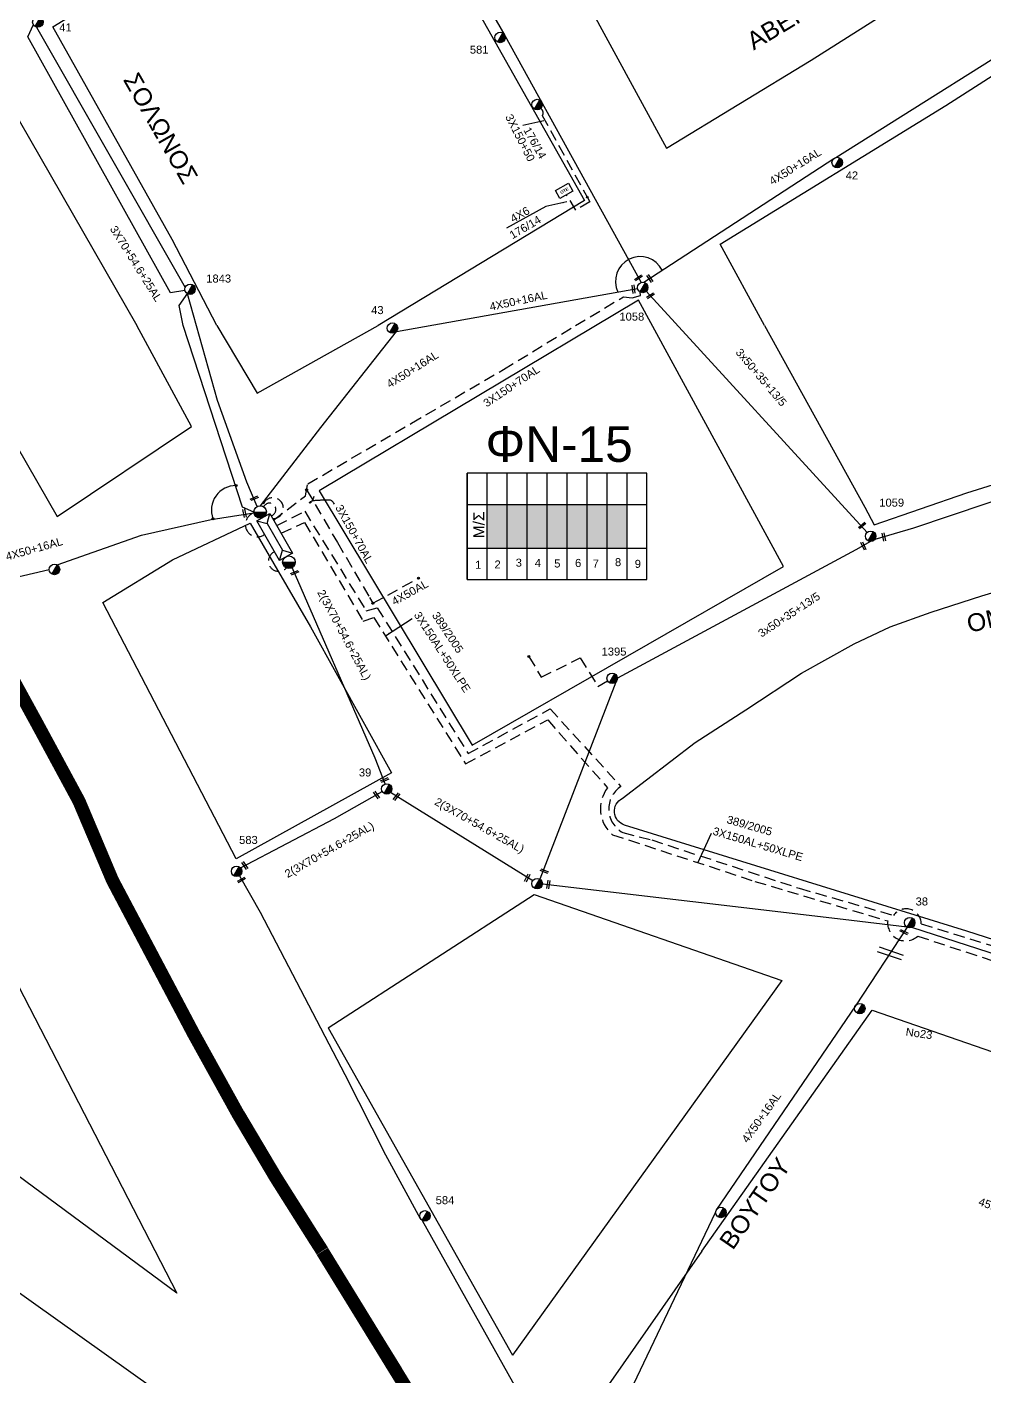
# Model space of a CAD drawing. Header units: millimetres. Extents: x 924 to 3152, y 704 to 1760.
# Drawn here: x 1598.6 to 1814, y 885.9 to 1189.3 of the extents above; entities that cross this region are included whole.
import ezdxf
from ezdxf.enums import TextEntityAlignment as Align

# ---------------------------------------------------------------- set-up
doc = ezdxf.new("R2010")
doc.units = ezdxf.units.MM
doc.linetypes.add('DASHED', pattern=[19.05, 12.7, -6.35])
for name, color, linetype in [('Pillar OTE', 7, 'Continuous'), ('Άγνωστα', 7, 'Continuous'), ('Ασφαλειοκιβώτια Χ.Τ 9 αναχωρήσεων', 7, 'Continuous'), ('Γέφυρες Εναέριου Δικτύου', 7, 'Continuous'), ('Γυμνά εναέρια ΧΤ και ΦΟΠ (3Φ)   4x50+16AL', 7, 'Continuous'), ('Επιγραφές - Σχήματα', 7, 'Continuous'), ('Καλώδια ΧΤ   3x150+50CU', 7, 'DASHED'), ('Καλώδια ΧΤ   3x150AL+50XLPE', 7, 'DASHED'), ('Μηχανική τομή', 7, 'Continuous'), ('Στύλος ΦΜ', 7, 'Continuous'), ('Στύλος ΦΜ @ 1', 7, 'Continuous'), ('Συνδέσεις', 7, 'Continuous'), ('Συνεστραμμένα ΧΤ   3x70+54.6+25 AL', 7, 'SYN_LINE'), ('Τομή', 7, 'Continuous'), ('Υποσταθμός εναέριος 2 στύλων', 7, 'Continuous'), ('Υποσταθμός πόλεως', 7, 'Continuous'), ('Υπόβαθρο ΔΕΗ', 7, 'Continuous'), ('Υπόγεια καλώδια Δικτύου ΧΤ και Παρ. ΧΤ - 3X150+70 AL', 7, 'DASHED'), ('Υπόγεια καλώδια Παροχών ΧΤ   4x50AL', 7, 'DASHED'), ('Υπόγεια καλώδια Παροχών ΧΤ   4x6', 7, 'DASHED')]:
    doc.layers.add(name, color=color, linetype=linetype)
doc.styles.get("Standard").update_dxf_attribs({"font": 'ARIAL.TTF'})
doc.linetypes.add('SYN_LINE', pattern='A,0.5,-0.0001,["/\\/\\/\\/",Standard,S=0.1,R=0,X=0,Y=-0.05],-0.25', length=0.7501)
doc.dimstyles.new('ISO-25', dxfattribs={"dimtxt": 2.5, "dimasz": 2.5, "dimexe": 1.25, "dimexo": 0.625, "dimtad": 1, "dimtxsty": 'Standard', "dimcen": 2.5, "dimadec": 0, "dimazin": 0, "dimtfac": 1, "dimtmove": 0, "dimatfit": 3, "dimfxl": 1, "dimarcsym": 0})

# ---------------------------------------------------------------- blocks, each defined once
blk = doc.blocks.new('ΥΠΑΡΧΩΝ ΤΣΙΜΕΝΤΕΝΙΟΣ ΣΤΥΛΟΣ')
at = {"layer": 'Στύλος ΦΜ'}
blk.add_hatch(color=256, dxfattribs=at).paths.add_polyline_path([(-1.29, -2.28, 0.574793), (2.62, 0, 0.268822), (1.3, 2.27)])
blk.add_line((-1.29, -2.28), (1.3, 2.27), dxfattribs=at)
blk.add_circle((0, 0), 2.62, dxfattribs=at)
at = {"layer": 'Στύλος ΦΜ', "flags": 4}
for tag, p in [('ΤΥΠΟΣ', (-4.91, 3.03)), ('ΑΡΙΘΜΟΣ', (-4.68, 8.05))]:
    blk.add_attdef(tag, p, '', height=4, dxfattribs=at)
blk = doc.blocks.new('ΜΗΧΑΝΙΚΗ ΤΟΜΗ')
at = {"layer": 'Μηχανική τομή', "ltscale": 40}
for p, q in [((-1.89, 0.78), (1.89, 0.78)), ((1.89, 0), (-1.89, 0))]:
    blk.add_line(p, q, dxfattribs=at)
blk = doc.blocks.new('ΤΟΜΗ')
at = {"layer": 'Τομή', "ltscale": 40}
for p, q in [((-5.68, 0), (5.68, 0)), ((5.68, -2.33), (-5.68, -2.33))]:
    blk.add_line(p, q, dxfattribs=at)
blk = doc.blocks.new('ΥΠΟΣΤΑΘΜΟΣ ΕΝΑΕΡΙΟΣ ΕΠΙ 2 ΣΤΥΛΩΝ')
at = {"layer": 'Υποσταθμός εναέριος 2 στύλων', "linetype": 'Continuous'}
for points in [[(-11.97, -2.11, 0.574793), (-8.45, -0.07, 0.268822), (-9.64, 1.98)], [(9.68, -2.15, 0.574793), (13.19, -0.1, 0.268822), (12.01, 1.95)]]:
    blk.add_hatch(color=256, dxfattribs=at).paths.add_polyline_path(points)
for p, q in [((-11.97, -2.11), (-9.64, 1.98)), ((9.68, -2.15), (12.01, 1.95))]:
    blk.add_line(p, q, dxfattribs=at)
for centre in [(-10.81, -0.07), (10.84, -0.1)]:
    blk.add_circle(centre, 2.36, dxfattribs=at)
at = {"layer": 'Υποσταθμός πόλεως', "linetype": 'Continuous', "ltscale": 40}
blk.add_lwpolyline([(-8.57, 2.82), (8.57, 2.82), (8.57, -2.82), (-8.57, -2.82)], close=True, dxfattribs=at)
for points in [[(-5.75, 0), (-8.57, 2.82)], [(-8.57, -2.82), (-5.75, 0)], [(-5.75, 0), (5.75, 0)], [(5.75, 0), (8.57, 2.82)], [(8.57, -2.82), (5.75, 0)]]:
    blk.add_lwpolyline(points, dxfattribs=at)
at = {"layer": 'Υποσταθμός εναέριος 2 στύλων', "ltscale": 40, "flags": 1}
for tag, p in [('ΜΕΤΑΣΧΗΜΑΤΙΣΜΟΣ', (14.09, 2.51)), ('ΙΣΧΥΣ', (14.07, -0.28)), ('ΑΡΙΘΜΟΣ', (14.19, -3))]:
    blk.add_attdef(tag, p, '', height=1.8, dxfattribs=at)
blk = doc.blocks.new('ΑΣΦΑΛΕΙΟΚΙΒΩΤΙΟ ΥΠΟΣΤΑΘΜΟΥ 9 ΑΝΑΧΩΡΗΣΕΩΝ')
at = {"layer": 'Ασφαλειοκιβώτια Χ.Τ 9 αναχωρήσεων', "ltscale": 40}
for p, q in [((-23.8, 40.36), (24.02, 40.36)), ((-9.72, 40.36), (-9.72, -40.64)), ((9.94, 40.36), (9.94, -40.64)), ((-23.8, 31.36), (24.02, 31.36)), ((-23.8, 22.36), (24.02, 22.36)), ((-23.8, 13.36), (24.02, 13.36)), ((-23.8, 4.36), (24.02, 4.36)), ((-23.8, -4.64), (24.02, -4.64)), ((-23.8, -13.64), (24.02, -13.64)), ((-23.8, -22.64), (24.02, -22.64)), ((-23.8, -31.64), (24.02, -31.64))]:
    blk.add_line(p, q, dxfattribs=at)
at = {"layer": 'Ασφαλειοκιβώτια Χ.Τ 9 αναχωρήσεων'}
blk.add_lwpolyline([(-23.8, -40.64), (24.02, -40.64), (24.02, 40.36), (-23.8, 40.36)], close=True, dxfattribs=at)
for s, p in [('1', (-19.06, 36.75)), ('2', (-18.9, 28.02)), ('3', (-18.08, 18.46)), ('4', (-18.2, 9.88)), ('5', (-18.46, 1.13)), ('6', (-18.21, -8.26)), ('7', (-18.52, -16.19)), ('8', (-17.85, -26.23)), ('9', (-18.61, -35.12))]:
    blk.add_text(s, height=3.6, rotation=270, dxfattribs=at).set_placement(p)
at = {"layer": 'Ασφαλειοκιβώτια Χ.Τ 9 αναχωρήσεων', "ltscale": 40}
for tag, height, p in [('ΟΝΟΜΑ', 5, (-0.16, 44.31)), ('ΚΕΙΜΕΝΟ 1', 2, (17.06, 35.59)), ('ΚΕΙΜΕΝΟ 2', 2, (17.06, 26.88)), ('ΚΕΙΜΕΝΟ 3', 2, (17.06, 17.69)), ('ΚΕΙΜΕΝΟ 4', 2, (17.06, 8.71)), ('ΚΕΙΜΕΝΟ 5', 2, (17.06, -0.13)), ('ΚΕΙΜΕΝΟ 6', 2, (17.06, -9.05)), ('ΚΕΙΜΕΝΟ 7', 2, (17.06, -18.13)), ('ΚΕΙΜΕΝΟ 8', 2, (17.06, -26.85)), ('ΚΕΙΜΕΝΟ 9', 2, (17.06, -35.99)), ('ΣΧ', 2, (-0.1, -42.64))]:
    blk.add_attdef(tag, text='', height=height, dxfattribs=at).set_placement(p, align=Align.MIDDLE_CENTER)
blk = doc.blocks.new('_ΣΥΝΔΕΣΗ')
at = {"layer": 'Συνδέσεις', "linetype": 'SYN_LINE', "ltscale": 40}
blk.add_hatch(color=256, dxfattribs=at).paths.add_polyline_path([(0.5, -0.01, 1), (-0.5, -0.01, 1)])
at = {"layer": 'Συνδέσεις'}
blk.add_circle((0, -0.01), 0.5, dxfattribs=at)
blk = doc.blocks.new('TSONTA XT1')
at = {"ltscale": 40}
h = blk.add_hatch(color=256, dxfattribs=at)
h.dxf.hatch_style = 1
h.paths.add_polyline_path([(596, 2487.7), (597.1, 2488.8), (596, 2489.9), (594.9, 2488.8)])
blk.add_lwpolyline([(594.9, 2488.8), (596, 2489.9), (597.1, 2488.8), (596, 2487.7)], close=True, dxfattribs=at)
blk = doc.blocks.new('PILLAR ΟΤΕ')
at = {"layer": 'Pillar OTE', "ltscale": 40}
blk.add_lwpolyline([(-3.31, 2.02), (3.39, 2.02), (3.39, -1.99), (-3.31, -1.99)], close=True, dxfattribs=at)
at = {"layer": 'Pillar OTE', "insert": (-1.81, 0.71), "char_height": 1.3575, "width": 109.961, "attachment_point": 1}
blk.add_mtext('{\\fArial|b1|i0|c161|p34;OTE}', dxfattribs=at)

msp = doc.modelspace()

# ---------------------------------------------------------------- hatches: boundary and pattern name
at = {"layer": 'Ασφαλειοκιβώτια Χ.Τ 9 αναχωρήσεων'}
h = msp.add_hatch(color=173, dxfattribs=at)
h.dxf.hatch_style = 1
h.paths.add_polyline_path([(1702.139, 1072.12), (1706.639, 1072.12), (1706.639, 1081.948), (1702.139, 1081.948)])
h = msp.add_hatch(color=30, dxfattribs=at)
h.dxf.hatch_style = 1
h.paths.add_polyline_path([(1711.139, 1081.948), (1706.639, 1081.948), (1706.639, 1072.12), (1711.139, 1072.12)])
h = msp.add_hatch(color=1, dxfattribs=at)
h.dxf.hatch_style = 1
h.paths.add_polyline_path([(1715.639, 1081.948), (1711.139, 1081.948), (1711.139, 1072.12), (1715.639, 1072.12)])
h = msp.add_hatch(color=27, dxfattribs=at)
h.dxf.hatch_style = 1
h.paths.add_polyline_path([(1720.139, 1081.948), (1715.639, 1081.948), (1715.639, 1072.12), (1720.139, 1072.12)])
h = msp.add_hatch(color=85, dxfattribs=at)
h.dxf.hatch_style = 1
h.paths.add_polyline_path([(1720.139, 1072.12), (1724.639, 1072.12), (1724.639, 1081.948), (1720.139, 1081.948)])
h = msp.add_hatch(color=151, dxfattribs=at)
h.dxf.hatch_style = 1
h.paths.add_polyline_path([(1729.139, 1081.948), (1724.639, 1081.948), (1724.639, 1072.12), (1729.139, 1072.12)])
h = msp.add_hatch(color=6, dxfattribs=at)
h.dxf.hatch_style = 1
h.paths.add_polyline_path([(1729.139, 1072.12), (1733.639, 1072.12), (1733.639, 1081.948), (1729.139, 1081.948)])

# ---------------------------------------------------------------- linework, layer by layer
at = {"layer": 'Άγνωστα', "color": 1}
msp.add_lwpolyline([(1678.553, 1235.25), (1706.154, 1187.446), (1736.833, 1131.868)], dxfattribs=at)
at = {"layer": 'Άγνωστα', "color": 85, "ltscale": 0.2}
for points in [[(1737.985, 1129.88), (1787.687, 1075.642)], [(1789.486, 1074.156), (1798.231, 1076.637), (1830.953, 1087.729)], [(1788.482, 1073.595), (1785.124, 1071.737), (1731.481, 1042.824)]]:
    msp.add_lwpolyline(points, dxfattribs=at)
at = {"layer": 'Άγνωστα', "color": 85, "linetype": 'DASHED', "ltscale": 0.2}
msp.add_lwpolyline([(1711.563, 1047.709), (1714.333, 1043.048), (1723.133, 1047.429), (1727.095, 1041.016), (1729.277, 1042.246)], dxfattribs=at)
at = {"layer": 'Άγνωστα', "ltscale": 0.2}
msp.add_lwpolyline([(1731.094, 1041.951), (1714.003, 997.661)], dxfattribs=at)
at = {"layer": 'Άγνωστα', "color": 30, "linetype": 'DASHED', "ltscale": 0.2}
msp.add_arc((1653.162, 1080.772), 1.441, 286.17081, 153.78938, dxfattribs=at)
at = {"layer": 'Άγνωστα', "color": 173, "linetype": 'DASHED', "ltscale": 0.2}
msp.add_arc((1655.239, 1069.18), 2.301, 113.74276, 318.31465, dxfattribs=at)
at = {"layer": 'Γέφυρες Εναέριου Δικτύου'}
msp.add_arc((1736.601, 1132.133), 5.549, 26.43875, 205.92468, dxfattribs=at)
at = {"layer": 'Γέφυρες Εναέριου Δικτύου', "color": 7, "linetype": 'Continuous'}
msp.add_arc((1645.625, 1080.664), 5.525, 89.44121, 200.7995, dxfattribs=at)
at = {"layer": 'Γυμνά εναέρια ΧΤ και ΦΟΠ (3Φ)   4x50+16AL', "color": 1, "ltscale": 0.2}
for points in [[(1780.608, 1159.964), (1833.407, 1193.119)], [(1737.41, 1131.898), (1780.168, 1159.713)], [(1681.78, 1120.816), (1736.025, 1130.528)], [(1651.119, 1081.647), (1664.754, 1099.266), (1681.78, 1120.816)]]:
    msp.add_lwpolyline(points, dxfattribs=at)
at = {"layer": 'Γυμνά εναέρια ΧΤ και ΦΟΠ (3Φ)   4x50+16AL', "color": 27, "ltscale": 0.2}
for points in [[(1605.378, 1068.321), (1624.334, 1075.003), (1640.027, 1078.571), (1649.681, 1080.021)], [(1540.13, 1052.063), (1549.52, 1053.986), (1575.63, 1060.747), (1603.605, 1067.305)]]:
    msp.add_lwpolyline(points, dxfattribs=at)
at = {"layer": 'Γυμνά εναέρια ΧΤ και ΦΟΠ (3Φ)   4x50+16AL', "color": 173, "ltscale": 0.2}
for points in [[(1796.696, 986.838), (1782.285, 988.586), (1714.587, 996.502)], [(1842.565, 972.335), (1797.722, 986.771)]]:
    msp.add_lwpolyline(points, dxfattribs=at)
at = {"layer": 'Γυμνά εναέρια ΧΤ και ΦΟΠ (3Φ)   4x50+16AL', "color": 62, "ltscale": 0.2}
for points in [[(1796.696, 986.838), (1785.049, 969.178)], [(1785.049, 969.178), (1753.793, 923.338)]]:
    msp.add_lwpolyline(points, dxfattribs=at)
at = {"layer": 'Γυμνά εναέρια ΧΤ και ΦΟΠ (3Φ)   4x50+16AL', "color": 62}
msp.add_lwpolyline([(1723.607, 859.889), (1753.588, 922.675)], dxfattribs=at)
at = {"layer": 'Επιγραφές - Σχήματα'}
msp.add_lwpolyline([(1663.172, 1083.681), (1662.98, 1083.186), (1662.803, 1082.812), (1662.644, 1082.545), (1662.504, 1082.368), (1662.386, 1082.266), (1662.291, 1082.224), (1662.222, 1082.226), (1662.182, 1082.256), (1662.171, 1082.302), (1662.188, 1082.357), (1662.232, 1082.42), (1662.301, 1082.487), (1662.392, 1082.556), (1662.505, 1082.622), (1662.638, 1082.684), (1662.788, 1082.737), (1662.954, 1082.781), (1663.133, 1082.816), (1663.323, 1082.842), (1663.521, 1082.863), (1663.726, 1082.878), (1663.934, 1082.89), (1664.142, 1082.9), (1664.35, 1082.91), (1664.554, 1082.921), (1664.753, 1082.932), (1664.947, 1082.943), (1665.135, 1082.955), (1665.317, 1082.966), (1665.492, 1082.977), (1665.66, 1082.986), (1665.82, 1082.994), (1665.971, 1083.001), (1666.114, 1083.004), (1666.25, 1083.005), (1666.379, 1083.001), (1666.503, 1082.993), (1666.621, 1082.979), (1666.734, 1082.96), (1666.844, 1082.933), (1666.951, 1082.898), (1667.055, 1082.851), (1667.159, 1082.786), (1667.263, 1082.699), (1667.369, 1082.584), (1667.477, 1082.436), (1667.59, 1082.251), (1667.708, 1082.024)], dxfattribs=at)
at = {"layer": 'Καλώδια ΧΤ   3x150AL+50XLPE', "color": 1, "linetype": 'DASHED', "ltscale": 0.2}
msp.add_lwpolyline([(1714.15, 1170.966, -0.4974638), (1714.571, 1169.403), (1724.841, 1150.799)], format="xyb", dxfattribs=at)
at = {"layer": 'Καλώδια ΧΤ   3x150AL+50XLPE', "color": 6, "ltscale": 0.2}
msp.add_lwpolyline([(1655.819, 1075.461), (1661.048, 1077.899), (1674.248, 1055.691), (1676.684, 1056.474), (1697.306, 1023.577), (1715.791, 1033.452), (1729.272, 1018.194, 0.4027892), (1730.39, 1007.641), (1762.447, 997.152), (1792.333, 988.258, 0.6966977), (1799.061, 984.823), (1823.704, 976.78), (1847.71, 969.256), (1882.468, 958.056), (1910.224, 949.025), (1910.928, 947.618), (1912.086, 947.595), (1913.017, 948.004), (1913.494, 948.798), (1914.007, 949.465)], format="xyb", dxfattribs=at)
at = {"layer": 'Καλώδια ΧΤ   3x150AL+50XLPE', "color": 27, "linetype": 'DASHED', "ltscale": 0.2}
msp.add_arc((1653.947, 1081.102), 2.351, 269.55721, 169.40383, dxfattribs=at)
at = {"layer": 'Καλώδια ΧΤ   3x150AL+50XLPE', "color": 0, "linetype": 'DASHED', "ltscale": 0.2}
msp.add_arc((1650.49, 1077.403), 2.74, 107.16408, 305.49859, dxfattribs=at)
at = {"layer": 'Συνεστραμμένα ΧΤ   3x70+54.6+25 AL', "color": 27, "ltscale": 20}
for points in [[(1634.156, 1130.028), (1630.911, 1129.5), (1598.761, 1187.11), (1600.032, 1189.856)], [(1649.665, 1080.224), (1647.116, 1081.337), (1633.712, 1122.175), (1632.834, 1126.705), (1634.808, 1129.476)]]:
    msp.add_lwpolyline(points, dxfattribs=at)
at = {"layer": 'Συνεστραμμένα ΧΤ   3x70+54.6+25 AL', "color": 30, "ltscale": 20}
for points in [[(1600.734, 1189.313), (1634.172, 1130.692)], [(1650.376, 1081.459), (1648.108, 1086.913), (1641.508, 1105.313), (1634.713, 1129.308)]]:
    msp.add_lwpolyline(points, dxfattribs=at)
at = {"layer": 'Συνεστραμμένα ΧΤ   3x70+54.6+25 AL', "color": 173, "ltscale": 20}
for points in [[(1679.227, 1019.065), (1676.928, 1024.848), (1658.25, 1067.711)], [(1646.647, 1000.192), (1667.798, 1011.32), (1678.543, 1017.342)], [(1712.435, 997.289), (1680.409, 1017.119)]]:
    msp.add_lwpolyline(points, dxfattribs=at)
at = {"layer": 'Συνεστραμμένα ΧΤ   3x70+54.6+25 AL', "ltscale": 20}
msp.add_lwpolyline([(1646.403, 998.418), (1651.101, 990.229), (1670.155, 953.731), (1679.289, 935.649), (1687.123, 921.334)], dxfattribs=at)
at = {"layer": 'Συνεστραμμένα ΧΤ   3x70+54.6+25 AL', "color": 7, "ltscale": 20}
msp.add_lwpolyline([(1687.575, 920.875), (1721.904, 859.532)], dxfattribs=at)
at = {"layer": 'Υπόβαθρο ΔΕΗ'}
for points in [[(1774.201, 1330.366), (1768.521, 1321.835), (1760.405, 1310.764), (1749.867, 1297.275), (1742.433, 1288.851), (1732.657, 1279.297), (1714.32, 1262.706), (1695.528, 1247.171), (1711.99, 1218.141), (1742.5, 1162.073)], [(1742.5, 1162.073), (1775.079, 1181.873), (1825.553, 1213.905), (1855.906, 1233.534), (1835.827, 1267.037), (1798.185, 1330.366)], [(1641.357, 1122.175), (1631.292, 1141.492), (1604.434, 1189.394), (1676.893, 1233.841), (1698.293, 1196.109), (1724.046, 1150.317), (1677.616, 1122.175)], [(1764.587, 1122.175), (1754.575, 1140.481), (1805.382, 1171.683), (1867.169, 1211.249), (1877.297, 1194.704), (1896.511, 1160.999), (1918.535, 1122.175)], [(1588.806, 1108.006), (1561.15, 1157.668), (1556.672, 1165.046), (1589.509, 1180.961), (1623.32, 1122.175)], [(1715.363, 1148.96), (1706.526, 1144.046)], [(1448.589, 913.985), (1436.122, 895.141), (1465.181, 875.763), (1512.44, 843.599), (1559.548, 811.944), (1606.941, 780.674), (1654.313, 863.666), (1583.544, 913.985)], [(1750.501, 913.985), (1720.601, 871.264), (1726.334, 860.557), (1755.456, 851.066), (1783.703, 842.429), (1834.757, 825.436), (1878.536, 810.554), (1883.207, 830.926), (1891.076, 864.78), (1901.456, 913.985)]]:
    msp.add_lwpolyline(points, dxfattribs=at)
at = {"layer": 'Υπόβαθρο ΔΕΗ', "ltscale": 0.2}
for points in [[(1664.323, 1085.025), (1698.827, 1027.786), (1768.844, 1067.953), (1736.207, 1127.865), (1664.323, 1085.025)], [(1552.124, 1122.824), (1554.702, 1118.256), (1563.113, 1103.885), (1572.502, 1086.094), (1582.429, 1068.433), (1592.415, 1050.67), (1601.904, 1033.392), (1611.472, 1015.786), (1618.994, 997.988), (1637.303, 963.422), (1647.306, 945.312), (1655.639, 931.264), (1664.653, 917.016), (1666.124, 914.691)], [(1549.825, 1121.526), (1552.414, 1116.94), (1560.805, 1102.602), (1570.183, 1084.831), (1580.128, 1067.139), (1590.107, 1049.387), (1599.587, 1032.126), (1609.091, 1014.639), (1616.608, 996.854), (1634.981, 962.166), (1645.015, 944), (1653.388, 929.885), (1662.422, 915.605), (1663.893, 913.279)], [(1580.662, 1122.175), (1605.355, 1079.215), (1635.591, 1099.462), (1623.32, 1122.175)], [(1641.357, 1122.175), (1650.436, 1106.932), (1677.616, 1122.175)], [(1764.587, 1122.175), (1787.178, 1081.344), (1789.292, 1077.316), (1810.122, 1084.55), (1821.157, 1087.972), (1833.909, 1091.545), (1843.357, 1093.816), (1861.642, 1097.022), (1873.439, 1098.289), (1885.602, 1098.586), (1900.038, 1097.864), (1924.576, 1094.692), (1928.917, 1105.385), (1918.535, 1122.175)], [(1615.686, 1059.912), (1631.314, 1069.453), (1648.8, 1077.717), (1662.426, 1054.42), (1680.629, 1021.571), (1645.639, 1002.181), (1615.686, 1059.912)], [(1506.354, 997.548), (1541.279, 1048.455), (1559.36, 1045.116), (1576.922, 1011.644), (1632.307, 904.55), (1506.354, 997.548)], [(1666.351, 964.215), (1712.764, 994.202), (1768.514, 974.822), (1707.862, 890.561)], [(1750.501, 913.985), (1788.805, 968.147), (1904.93, 927.988), (1901.456, 913.985)], [(1666.351, 964.215), (1707.862, 890.561)]]:
    msp.add_lwpolyline(points, dxfattribs=at)
at = {"layer": 'Υπόβαθρο ΔΕΗ', "linetype": 'DASHED', "const_width": 2.64, "flags": 128}
for points in [[(1550.974, 1122.175), (1553.558, 1117.598), (1561.959, 1103.244), (1571.342, 1085.463), (1581.279, 1067.786), (1591.261, 1050.029), (1600.746, 1032.759), (1610.282, 1015.213), (1617.801, 997.421), (1636.142, 962.794), (1646.161, 944.656), (1654.514, 930.574), (1663.537, 916.31), (1665.008, 913.985)], [(1665.043, 913.928), (1686.853, 878.414), (1708.232, 841.27), (1729.055, 804.003), (1753.788, 760.259), (1778.072, 717.3)], [(1665.043, 913.928), (1686.853, 878.414), (1708.232, 841.27), (1729.055, 804.003), (1753.788, 760.259), (1778.072, 717.3)]]:
    msp.add_lwpolyline(points, dxfattribs=at)
at = {"layer": 'Υπόβαθρο ΔΕΗ', "ltscale": 0.2}
msp.add_lwpolyline([(1935.366, 1072.985), (1912.992, 953.703), (1872.694, 965.871), (1810.132, 985.941), (1733.094, 1009.807, -0.6734807), (1732.582, 1015.823), (1749.002, 1028.367), (1760.394, 1035.714), (1772.92, 1043.953), (1784.746, 1050.604), (1792.843, 1054.432), (1802.131, 1057.734), (1813.515, 1061.398), (1825.579, 1064.968), (1834.739, 1067.68), (1850.283, 1071.725), (1865.207, 1074.561), (1877.244, 1075.846), (1889.453, 1076.462), (1900.96, 1076.342), (1913.798, 1075.821), (1926.417, 1074.236), (1935.366, 1072.985)], format="xyb", dxfattribs=at)
at = {"layer": 'Υπόβαθρο ΔΕΗ', "linetype": 'DASHED', "flags": 128}
for points in [[(1666.168, 914.619), (1687.988, 879.088), (1709.38, 841.921), (1730.205, 804.65), (1754.937, 760.909), (1779.222, 717.95)], [(1663.919, 913.238), (1685.718, 877.739), (1707.083, 840.619), (1727.904, 803.356), (1752.639, 759.609), (1776.923, 716.651)]]:
    msp.add_lwpolyline(points, dxfattribs=at)
at = {"layer": 'Υπόβαθρο ΔΕΗ', "ltscale": 20}
for points in [[(1666.168, 914.619), (1687.988, 879.088), (1709.38, 841.921), (1730.205, 804.65), (1754.937, 760.909), (1779.222, 717.95)], [(1663.919, 913.238), (1685.718, 877.739), (1707.083, 840.619), (1727.904, 803.356), (1752.639, 759.609), (1776.923, 716.651)]]:
    msp.add_lwpolyline(points, dxfattribs=at)
at = {"layer": 'Υπόγεια καλώδια Δικτύου ΧΤ και Παρ. ΧΤ - 3X150+70 AL', "color": 85, "ltscale": 0.2}
for points in [[(1654.113, 1078.431), (1661.287, 1083.864), (1661.794, 1086.554), (1685.109, 1100.179), (1705.867, 1112.309), (1722.074, 1122.175), (1732.849, 1128.637), (1734.81, 1128.429), (1736.642, 1128.94), (1736.602, 1129.718)], [(1661.54, 1085.209), (1668.492, 1073.345), (1675.667, 1061.021)]]:
    msp.add_lwpolyline(points, dxfattribs=at)
at = {"layer": 'Υπόγεια καλώδια Δικτύου ΧΤ και Παρ. ΧΤ - 3X150+70 AL', "color": 151, "ltscale": 0.2}
msp.add_lwpolyline([(1654.841, 1077.164), (1661.104, 1080.384), (1674.963, 1057.992), (1677.432, 1058.711), (1697.881, 1025.887), (1716.339, 1035.949), (1732.259, 1018.486)], dxfattribs=at)
msp.add_lwpolyline([(1732.71, 1008.126), (1739.213, 1006.459), (1772.417, 995.588), (1793.623, 989.503, -0.7302787), (1799.874, 987.573), (1839.567, 975.422, -0.6303122), (1846.85, 972.731), (1863.996, 967.18, -0.7025548), (1870.245, 964.952), (1911.019, 952.531, -0.4135146), (1916.02, 954.619), (1919.774, 975.025)], format="xyb", dxfattribs=at)
msp.add_arc((1735.547, 1013.439), 6.023, 123.08525, 241.89834, dxfattribs=at)
at = {"layer": 'Υπόγεια καλώδια Παροχών ΧΤ   4x50AL', "color": 85, "ltscale": 0.2}
msp.add_lwpolyline([(1675.667, 1061.021), (1676.442, 1059.691), (1686.691, 1065.328)], dxfattribs=at)
at = {"layer": 'Υπόγεια καλώδια Παροχών ΧΤ   4x6', "color": 1, "linetype": 'DASHED', "ltscale": 0.2}
msp.add_lwpolyline([(1724.841, 1150.799), (1725.253, 1150.018), (1722.133, 1148.127), (1720.035, 1151.589)], dxfattribs=at)

# ---------------------------------------------------------------- block references
at = {"layer": 'Pillar OTE', "xscale": 0.5, "yscale": 0.5, "zscale": 0.5, "rotation": 29.6023168287035}
msp.add_blockref('PILLAR ΟΤΕ', (1719.484, 1152.458), dxfattribs=at)
at = {"layer": 'Ασφαλειοκιβώτια Χ.Τ 9 αναχωρήσεων', "xscale": 0.5, "yscale": 0.5, "zscale": 0.5, "rotation": 90}
msp.add_blockref('ΑΣΦΑΛΕΙΟΚΙΒΩΤΙΟ ΥΠΟΣΤΑΘΜΟΥ 9 ΑΝΑΧΩΡΗΣΕΩΝ', (1717.821, 1076.979), dxfattribs=at)
at = {"layer": 'Μηχανική τομή'}
for p, xscale, yscale, zscale, rotation in [((1736.341, 1132.745), 0.4999999999999918, 0.4999999999999918, 0.4999999999999918, 33.19185317120012), ((1738.632, 1132.618), 0.5000000000000897, 0.5000000000000897, 0.5000000000000897, 303.9025772878313), ((1734.898, 1130.33), 0.5000000000000047, 0.5000000000000047, 0.5000000000000047, 277.8942783626872), ((1739.023, 1128.71), 0.4999999999999918, 0.4999999999999918, 0.4999999999999918, 33.19185317120012), ((1649.683, 1083.511), 0.4999999999999989, 0.4999999999999989, 0.4999999999999989, 202.8032736247153), ((1647.348, 1079.906), 0.499999999999999, 0.499999999999999, 0.499999999999999, 282.2628901200287), ((1786.694, 1077.037), 0.4999999999999985, 0.4999999999999985, 0.4999999999999985, 39.13844073754146), ((1791.652, 1074.637), 0.4999999999999986, 0.4999999999999986, 0.4999999999999986, 101.0594021706375), ((1787.016, 1072.652), 0.4999999999999985, 0.4999999999999985, 0.4999999999999985, 114.9388474041888), ((1658.789, 1066.733), 0.4999999999999989, 0.4999999999999989, 0.4999999999999989, 202.8032736247153), ((1679.034, 1020.111), 0.4999999999999989, 0.4999999999999989, 0.4999999999999989, 202.8032736247153), ((1677.421, 1016.683), 0.4999999999999988, 0.4999999999999988, 0.4999999999999988, 124.2136235823123), ((1681.635, 1016.315), 0.4999999999999989, 0.4999999999999989, 0.4999999999999989, 231.1774006793941), ((1647.77, 1000.817), 0.4999999999999988, 0.4999999999999988, 0.4999999999999988, 124.2136235823123), ((1711.009, 998.017), 0.4999999999999988, 0.4999999999999988, 0.4999999999999988, 244.6323207679996), ((1714.952, 999.27), 0.4999999999999988, 0.4999999999999988, 0.4999999999999988, 338.6411232966008), ((1646.784, 997.646), 0.4999999999999988, 0.4999999999999988, 0.4999999999999988, 210.0555601331246), ((1715.725, 996.462), 0.4999999999999988, 0.4999999999999988, 0.4999999999999988, 261.3177023044182), ((1795.896, 985.559), 0.4999999999999988, 0.4999999999999988, 0.4999999999999988, 332.862582221267)]:
    msp.add_blockref('ΜΗΧΑΝΙΚΗ ΤΟΜΗ', p, dxfattribs=dict(at, xscale=xscale, yscale=yscale, zscale=zscale, rotation=rotation))
at = {"layer": 'Στύλος ΦΜ @ 1', "ltscale": 40}
ref = msp.add_blockref('ΥΠΑΡΧΩΝ ΤΣΙΜΕΝΤΕΝΙΟΣ ΣΤΥΛΟΣ', (1601.05, 1190.447), dxfattribs=dict(at, xscale=0.4499999999998181, yscale=0.4499999999998181, zscale=0.4499999999998181))
ref.add_attrib('ΤΥΠΟΣ', '41', (1605.858, 1188.322), dxfattribs={"layer": 'Στύλος ΦΜ', "height": 1.8, "flags": 4})
ref = msp.add_blockref('ΥΠΑΡΧΩΝ ΤΣΙΜΕΝΤΕΝΙΟΣ ΣΤΥΛΟΣ', (1705.078, 1186.965), dxfattribs=dict(at, xscale=0.4499999999998181, yscale=0.4499999999998181, zscale=0.4499999999998181))
ref.add_attrib('ΤΥΠΟΣ', '581', (1698.272, 1183.331), dxfattribs={"layer": 'Στύλος ΦΜ', "height": 1.8, "flags": 4})
at = {"layer": 'Στύλος ΦΜ @ 1', "ltscale": 40, "xscale": 0.4499999999998181, "yscale": 0.4499999999998181, "zscale": 0.4499999999998181}
for p in [(1713.406, 1171.879), (1604.783, 1067.305), (1713.417, 996.639), (1786.033, 968.53), (1754.766, 922.675)]:
    msp.add_blockref('ΥΠΑΡΧΩΝ ΤΣΙΜΕΝΤΕΝΙΟΣ ΣΤΥΛΟΣ', p, dxfattribs=at)
at = {"layer": 'Στύλος ΦΜ @ 1', "ltscale": 40}
ref = msp.add_blockref('ΥΠΑΡΧΩΝ ΤΣΙΜΕΝΤΕΝΙΟΣ ΣΤΥΛΟΣ', (1780.957, 1158.839), dxfattribs=dict(at, xscale=0.4499999999998181, yscale=0.4499999999998181, zscale=0.4499999999998181))
ref.add_attrib('ΤΥΠΟΣ', '42', (1782.859, 1155.038), dxfattribs={"layer": 'Στύλος ΦΜ', "height": 1.8, "flags": 4})
ref = msp.add_blockref('ΥΠΑΡΧΩΝ ΤΣΙΜΕΝΤΕΝΙΟΣ ΣΤΥΛΟΣ', (1635.294, 1130.333), dxfattribs=dict(at, xscale=0.4499999999998181, yscale=0.4499999999998181, zscale=0.4499999999998181))
ref.add_attrib('ΤΥΠΟΣ', '1843', (1638.94, 1131.845), dxfattribs={"layer": 'Στύλος ΦΜ', "height": 1.8, "flags": 4})
ref = msp.add_blockref('ΥΠΑΡΧΩΝ ΤΣΙΜΕΝΤΕΝΙΟΣ ΣΤΥΛΟΣ', (1737.183, 1130.743), dxfattribs=dict(at, xscale=0.4499999999998181, yscale=0.4499999999998181, zscale=0.4499999999998181))
ref.add_attrib('ΤΥΠΟΣ', '1058', (1731.93, 1123.283), dxfattribs={"layer": 'Στύλος ΦΜ', "height": 1.8, "flags": 4})
ref = msp.add_blockref('ΥΠΑΡΧΩΝ ΤΣΙΜΕΝΤΕΝΙΟΣ ΣΤΥΛΟΣ', (1680.852, 1121.606), dxfattribs=dict(at, xscale=0.4499999999998181, yscale=0.4499999999998181, zscale=0.4499999999998181))
ref.add_attrib('ΤΥΠΟΣ', '43', (1676.059, 1124.746), dxfattribs={"layer": 'Στύλος ΦΜ', "height": 1.8, "flags": 4})
ref = msp.add_blockref('ΥΠΑΡΧΩΝ ΤΣΙΜΕΝΤΕΝΙΟΣ ΣΤΥΛΟΣ', (1788.482, 1074.773), dxfattribs=dict(at, xscale=0.4499999999998181, yscale=0.4499999999998181, zscale=0.4499999999998181))
ref.add_attrib('ΤΥΠΟΣ', '1059', (1790.418, 1081.44), dxfattribs={"layer": 'Στύλος ΦΜ', "height": 1.8, "flags": 4})
ref = msp.add_blockref('ΥΠΑΡΧΩΝ ΤΣΙΜΕΝΤΕΝΙΟΣ ΣΤΥΛΟΣ', (1730.303, 1042.824), dxfattribs=dict(at, xscale=0.4499999999998181, yscale=0.4499999999998181, zscale=0.4499999999998181))
ref.add_attrib('ΤΥΠΟΣ', '1395', (1727.921, 1047.938), dxfattribs={"layer": 'Στύλος ΦΜ', "height": 1.8, "flags": 4})
ref = msp.add_blockref('ΥΠΑΡΧΩΝ ΤΣΙΜΕΝΤΕΝΙΟΣ ΣΤΥΛΟΣ', (1679.561, 1017.936), dxfattribs=dict(at, xscale=0.4499999999998181, yscale=0.4499999999998181, zscale=0.4499999999998181))
ref.add_attrib('ΤΥΠΟΣ', '39', (1673.291, 1020.748), dxfattribs={"layer": 'Στύλος ΦΜ', "height": 1.8, "flags": 4})
ref = msp.add_blockref('ΥΠΑΡΧΩΝ ΤΣΙΜΕΝΤΕΝΙΟΣ ΣΤΥΛΟΣ', (1645.767, 999.409), dxfattribs=dict(at, xscale=0.4499999999998181, yscale=0.4499999999998181, zscale=0.4499999999998181))
ref.add_attrib('ΤΥΠΟΣ', '583', (1646.338, 1005.569), dxfattribs={"layer": 'Στύλος ΦΜ', "height": 1.8, "flags": 4})
ref = msp.add_blockref('ΥΠΑΡΧΩΝ ΤΣΙΜΕΝΤΕΝΙΟΣ ΣΤΥΛΟΣ', (1797.278, 987.862), dxfattribs=dict(at, xscale=0.4499999999998181, yscale=0.4499999999998181, zscale=0.4499999999998181))
ref.add_attrib('ΤΥΠΟΣ', '38', (1798.596, 991.729), dxfattribs={"layer": 'Στύλος ΦΜ', "height": 1.8, "flags": 4})
ref = msp.add_blockref('ΥΠΑΡΧΩΝ ΤΣΙΜΕΝΤΕΝΙΟΣ ΣΤΥΛΟΣ', (1688.156, 921.899), dxfattribs=dict(at, xscale=0.4499999999998181, yscale=0.4499999999998181, zscale=0.4499999999998181))
ref.add_attrib('ΤΥΠΟΣ', '584', (1690.581, 924.531), dxfattribs={"layer": 'Στύλος ΦΜ', "height": 1.8, "flags": 4})
at = {"layer": 'Συνδέσεις', "xscale": 0.2, "yscale": 0.2, "zscale": 0.2, "rotation": 28.30938912775473}
msp.add_blockref('TSONTA XT1', (1855.85, 656.245), dxfattribs=at)
at = {"layer": 'Συνδέσεις', "xscale": 0.4499999999998181, "yscale": 0.4499999999998181, "zscale": 0.4499999999998181}
for p in [(1645.681, 1086.194), (1661.542, 1085.214), (1640.462, 1078.707), (1686.693, 1065.333), (1676.443, 1059.696), (1711.564, 1047.714)]:
    msp.add_blockref('_ΣΥΝΔΕΣΗ', p, dxfattribs=at)
at = {"layer": 'Τομή', "xscale": 0.4999999999999994, "yscale": 0.4999999999999994, "zscale": 0.4999999999999994, "rotation": 161.0794148647741}
msp.add_blockref('ΤΟΜΗ', (1792.741, 980.401), dxfattribs=at)
at = {"layer": 'Υποσταθμός εναέριος 2 στύλων', "xscale": 0.6011718749999998, "yscale": 0.6011718749999998, "zscale": 0.6011718749999998, "rotation": 299.872050735271}
msp.add_blockref('ΥΠΟΣΤΑΘΜΟΣ ΕΝΑΕΡΙΟΣ ΕΠΙ 2 ΣΤΥΛΩΝ', (1654.351, 1074.618), dxfattribs=at)

# ---------------------------------------------------------------- texts
at = {"layer": 'Γυμνά εναέρια ΧΤ και ΦΟΠ (3Φ)   4x50+16AL', "color": 7, "ltscale": 0.2, "char_height": 1.8, "width": 30, "attachment_point": 1}
for insert, rotation in [((1765.412, 1155.215), 31.93027), ((1702.559, 1127.249), 12.00725)]:
    msp.add_mtext('4X50+16AL', dxfattribs=dict(at, insert=insert, rotation=rotation))
at = {"layer": 'Γυμνά εναέρια ΧΤ και ΦΟΠ (3Φ)   4x50+16AL', "color": 7, "char_height": 1.8, "width": 168.37176, "attachment_point": 1}
for insert, rotation in [((1679.282, 1109.562), 32.21409), ((1593.598, 1071.023), 15.68405), ((1759.306, 939.232), 54.44321)]:
    msp.add_mtext('4X50+16AL', dxfattribs=dict(at, insert=insert, rotation=rotation))
at = {"layer": 'Επιγραφές - Σχήματα', "linetype": 'Continuous', "char_height": 4, "width": 47.13111, "attachment_point": 1}
for s, insert, rotation in [('ΑΒΕΡΩΦ', (1760.091, 1187.431), 31.10236), ('ΣΟΛΩΝΟΣ', (1623.596, 1179.497), 299.8002), ('ΟΜΗΡΟΥ', (1809.765, 1056.949), 12.67016), ('ΒΟΥΤΟΥ', (1754.158, 916.297), 55.31072)]:
    msp.add_mtext(s, dxfattribs=dict(at, insert=insert, rotation=rotation))
at = {"layer": 'Επιγραφές - Σχήματα', "char_height": 1.8, "width": 30, "attachment_point": 5}
for insert, rotation in [((1712.919, 1163.242), 299.20922), ((1710.729, 1144.27), 30.39859)]:
    msp.add_mtext('176/14', dxfattribs=dict(at, insert=insert, rotation=rotation))
at = {"layer": 'Επιγραφές - Σχήματα', "char_height": 1.8, "attachment_point": 1}
for s, insert, rotation in [('3x50+35+13/5', (1759.333, 1117.227), 310.33302), ('3x50+35+13/5', (1762.921, 1053.459), 33.4696), ('389/2005', (1691.154, 1058.003), 303.62169), ('389/2005', (1756.444, 1012.016), 343.89872), ('No23', (1796.524, 964.246), 352.08864), ('451/93', (1813.168, 926.069), 341)]:
    msp.add_mtext_dynamic_manual_height_columns(s, width=10.09091, gutter_width=12.5, heights=[0], dxfattribs=dict(at, insert=insert, rotation=rotation))
at = {"layer": 'Επιγραφές - Σχήματα', "insert": (1701.795, 1099.508), "char_height": 8, "attachment_point": 1}
msp.add_mtext_dynamic_manual_height_columns('ΦΝ-15', width=10.09091, gutter_width=12.5, heights=[0], dxfattribs=at)
at = {"layer": 'Επιγραφές - Σχήματα', "color": 7, "linetype": 'Continuous', "insert": (1699.044, 1074.32), "char_height": 2.5, "width": 11.3238, "attachment_point": 1, "rotation": 90}
msp.add_mtext('Μ/Σ', dxfattribs=at)
at = {"layer": 'Καλώδια ΧΤ   3x150+50CU', "color": 7, "ltscale": 0.2, "insert": (1707.774, 1169.958), "char_height": 1.8, "width": 30, "attachment_point": 1, "rotation": 297.04072}
msp.add_mtext('3X150+50', dxfattribs=at)
at = {"layer": 'Καλώδια ΧΤ   3x150AL+50XLPE', "color": 7, "char_height": 1.8, "width": 27.84843, "attachment_point": 5}
for insert, rotation in [((1692.058, 1048.737), 303.0322), ((1763.125, 1005.531), 343.30923)]:
    msp.add_mtext('3X150AL+50XLPE', dxfattribs=dict(at, insert=insert, rotation=rotation))
at = {"layer": 'Συνεστραμμένα ΧΤ   3x70+54.6+25 AL', "color": 7, "ltscale": 20, "insert": (1618.704, 1144.869), "char_height": 1.8, "width": 30, "attachment_point": 1, "rotation": 302.14651}
msp.add_mtext('3X70+54.6+25AL', dxfattribs=at)
at = {"layer": 'Συνεστραμμένα ΧΤ   3x70+54.6+25 AL', "color": 7, "char_height": 1.8, "width": 168.37176, "attachment_point": 1}
for insert, rotation in [((1665.457, 1063.005), 298.15217), ((1691.019, 1016.093), 330.66306), ((1656.367, 999.433), 29.83957)]:
    msp.add_mtext('2(3X70+54.6+25AL)', dxfattribs=dict(at, insert=insert, rotation=rotation))
at = {"layer": 'Υπόγεια καλώδια Δικτύου ΧΤ και Παρ. ΧΤ - 3X150+70 AL', "color": 7, "char_height": 1.8, "width": 168.37176, "attachment_point": 1}
for insert, rotation in [((1701.067, 1105.232), 33.7817), ((1669.497, 1082.124), 299.07842)]:
    msp.add_mtext('3X150+70AL', dxfattribs=dict(at, insert=insert, rotation=rotation))
at = {"layer": 'Υπόγεια καλώδια Παροχών ΧΤ   4x50AL', "color": 7, "char_height": 1.8, "width": 168.37176, "attachment_point": 1, "rotation": 29.16076}
for s, insert in [('4Χ6', (1707.142, 1146.846)), ('4X50AL', (1680.438, 1060.74))]:
    msp.add_mtext(s, dxfattribs=dict(at, insert=insert))

# ---------------------------------------------------------------- leaders
at = {"layer": 'Επιγραφές - Σχήματα', "ltscale": 40}
for points in [[(1714.936, 1168.206), (1710.18, 1167.139)], [(1720.12, 1150.028), (1715.363, 1148.96)], [(1679.286, 1052.395), (1685.293, 1056.252)], [(1749.635, 1001.473), (1752.636, 1008.022)]]:
    msp.add_leader(points, dimstyle='ISO-25', override={"dimasz": 1, "dimtad": 0}, dxfattribs=at)

doc.saveas('drawing.dxf')
